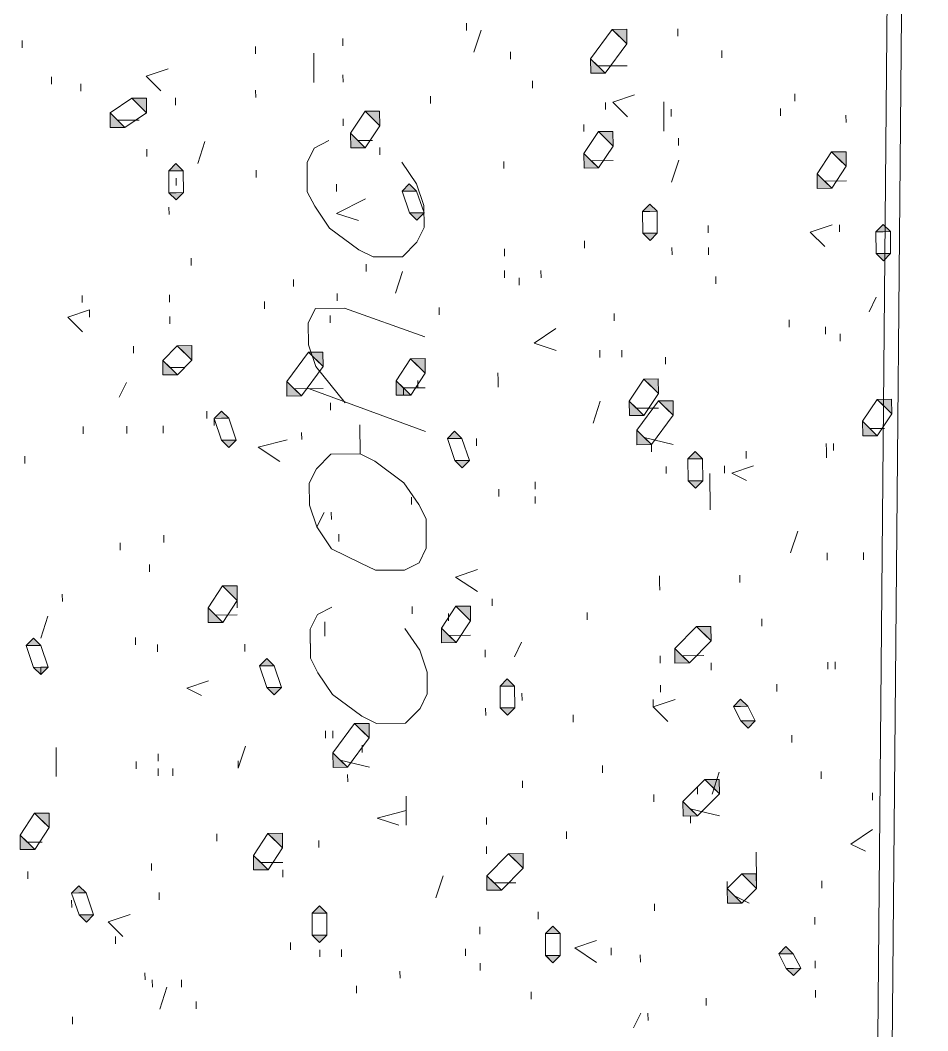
# Model space of a CAD drawing. Header units: inches. Extents: x -5728 to 15181, y 9834 to 15140.
# Drawn here: x 6671.8 to 6771.5, y 14439.6 to 14550.5 of the extents above; entities that cross this region are included whole.
import ezdxf

# ---------------------------------------------------------------- set-up
doc = ezdxf.new("R2010")
doc.units = ezdxf.units.IN
doc.header["$MEASUREMENT"] = 0
doc.linetypes.add('IMPORT-DASHEDX2 _4_', pattern=[0.1125, 0.075, -0.0375])
for name, color, linetype, lineweight in [('PDF_Geometry', 1, 'Continuous', 9), ('PDF_Solid Fills', 1, 'Continuous', 9), ('site plan converted for PDF_dwg', 1, 'Continuous', 9)]:
    doc.layers.add(name, color=color, linetype=linetype, lineweight=lineweight)

# ---------------------------------------------------------------- blocks, each defined once
blk = doc.blocks.new('site plan converted for PDF_dwg-1480341-SITE PLAN')
at = {"layer": 'PDF_Solid Fills'}
for points in [[(4625.72, 4667.4), (4624.12, 4669), (4625.72, 4669)], [(4621.72, 4664.2), (4621.72, 4665.8), (4623.32, 4664.2)], [(4572.92, 4660.2), (4571.32, 4661.8), (4572.92, 4661.8)], [(4568.92, 4658.6), (4568.92, 4660.2), (4570.52, 4658.6)], [(4598.52, 4658.6), (4596.92, 4660.2), (4598.52, 4660.2)], [(4595.32, 4656.2), (4595.32, 4657.8), (4596.92, 4656.2)], [(4624.12, 4656.2), (4622.52, 4657.8), (4624.12, 4657.8)], [(4620.92, 4653.8), (4620.92, 4655.4), (4622.52, 4653.8)], [(4649.72, 4653.8), (4648.12, 4655.4), (4649.72, 4655.4)], [(4575.32, 4653.8), (4576.12, 4654.6), (4576.92, 4653.8), (4576.12, 4653.8)], [(4646.52, 4651.4), (4646.52, 4653), (4648.12, 4651.4)], [(4600.92, 4651.4), (4601.72, 4652.2), (4602.52, 4651.4), (4601.72, 4651.4)], [(4576.12, 4650.6), (4575.32, 4651.4), (4576.92, 4651.4)], [(4627.32, 4649), (4628.12, 4649.8), (4628.92, 4649), (4628.12, 4649)], [(4602.52, 4648.2), (4601.72, 4649), (4603.32, 4649)], [(4652.92, 4646.6), (4653.72, 4647.4), (4654.52, 4646.6), (4653.72, 4646.6)], [(4628.12, 4645.8), (4627.32, 4646.6), (4628.92, 4646.6)], [(4653.72, 4643.4), (4652.92, 4644.2), (4654.52, 4644.2)], [(4577.72, 4633), (4576.12, 4634.6), (4577.72, 4634.6)], [(4592.12, 4632.2), (4590.52, 4633.8), (4592.12, 4633.8)], [(4574.52, 4631.4), (4574.52, 4633), (4576.12, 4631.4)], [(4603.32, 4631.4), (4601.72, 4633), (4603.32, 4633)], [(4588.12, 4629), (4588.12, 4630.6), (4589.72, 4629)], [(4600.12, 4629), (4600.12, 4630.6), (4601.72, 4629)], [(4628.92, 4629), (4627.32, 4630.6), (4628.92, 4630.6)], [(4625.72, 4626.6), (4625.72, 4628.2), (4627.32, 4626.6)], [(4630.52, 4626.6), (4628.92, 4628.2), (4630.52, 4628.2)], [(4654.52, 4626.6), (4652.92, 4628.2), (4654.52, 4628.2)], [(4580.12, 4626.6), (4580.92, 4627.4), (4581.72, 4626.6), (4580.92, 4626.6)], [(4605.72, 4624.2), (4606.52, 4625), (4607.32, 4624.2), (4606.52, 4624.2)], [(4626.52, 4623.4), (4626.52, 4625), (4628.12, 4623.4)], [(4651.32, 4624.2), (4651.32, 4625.8), (4652.92, 4624.2)], [(4581.72, 4623.4), (4580.92, 4624.2), (4582.52, 4624.2)], [(4632.12, 4621.8), (4632.92, 4622.6), (4633.72, 4621.8), (4632.92, 4621.8)], [(4607.32, 4621), (4606.52, 4621.8), (4608.12, 4621.8)], [(4632.92, 4618.6), (4632.12, 4619.4), (4633.72, 4619.4)], [(4582.52, 4606.6), (4580.92, 4608.2), (4582.52, 4608.2)], [(4579.32, 4604.2), (4579.32, 4605.8), (4580.92, 4604.2)], [(4608.12, 4604.2), (4606.52, 4605.8), (4608.12, 4605.8)], [(4559.32, 4601.8), (4560.12, 4602.6), (4560.92, 4601.8), (4560.12, 4601.8)], [(4604.92, 4601.8), (4604.92, 4603.4), (4606.52, 4601.8)], [(4634.52, 4601.8), (4632.92, 4603.4), (4634.52, 4603.4)], [(4630.52, 4599.4), (4630.52, 4601), (4632.12, 4599.4)], [(4560.92, 4598.6), (4560.12, 4599.4), (4561.72, 4599.4)], [(4584.92, 4599.4), (4585.72, 4600.2), (4586.52, 4599.4), (4585.72, 4599.4)], [(4611.32, 4597), (4612.12, 4597.8), (4612.92, 4597), (4612.12, 4597)], [(4586.52, 4596.2), (4585.72, 4597), (4587.32, 4597)], [(4636.92, 4594.6), (4637.72, 4595.4), (4638.52, 4594.6), (4637.72, 4594.6)], [(4612.12, 4593.8), (4611.32, 4594.6), (4612.92, 4594.6)], [(4596.92, 4591.4), (4595.32, 4593), (4596.92, 4593)], [(4638.52, 4592.2), (4637.72, 4593), (4639.32, 4593)], [(4592.92, 4588.2), (4592.92, 4589.8), (4594.52, 4588.2)], [(4635.32, 4585), (4633.72, 4586.6), (4635.32, 4586.6)], [(4631.32, 4582.6), (4631.32, 4584.2), (4632.92, 4582.6)], [(4561.72, 4581.8), (4560.12, 4583.4), (4561.72, 4583.4)], [(4558.52, 4579.4), (4558.52, 4581), (4560.12, 4579.4)], [(4587.32, 4579.4), (4585.72, 4581), (4587.32, 4581), (4587.32, 4580.08)], [(4584.12, 4577), (4584.12, 4578.6), (4585.72, 4577)], [(4613.72, 4577), (4612.12, 4578.6), (4613.72, 4578.6)], [(4609.72, 4574.6), (4609.72, 4576.2), (4611.32, 4574.6)], [(4639.32, 4574.6), (4637.72, 4576.2), (4639.32, 4576.2)], [(4564.12, 4574.6), (4564.92, 4575.4), (4565.72, 4574.6), (4564.92, 4574.6)], [(4636.12, 4573), (4636.12, 4574.6), (4637.72, 4573)], [(4590.52, 4572.2), (4591.32, 4573), (4592.12, 4572.2), (4591.32, 4572.2)], [(4616.12, 4569.8), (4616.92, 4570.6), (4617.72, 4569.8), (4616.14, 4569.8)], [(4591.32, 4569), (4590.52, 4569.8), (4592.12, 4569.8)], [(4616.92, 4566.6), (4616.13, 4567.4), (4617.72, 4567.4)], [(4641.72, 4567.4), (4642.52, 4568.2), (4643.32, 4567.4), (4642.52, 4567.4)], [(4643.32, 4565), (4642.52, 4565.8), (4644.12, 4565.8)]]:
    blk.add_hatch(color=147, dxfattribs=at).paths.add_polyline_path(points, flags=0)
at = {"layer": 'PDF_Solid Fills', "lineweight": 15}
blk.add_hatch(color=155, dxfattribs=at).paths.add_polyline_path([(4565.72, 4571.4), (4564.92, 4572.2), (4566.52, 4572.2)], flags=0)
at = {"layer": 'PDF_Geometry', "color": 155, "lineweight": 15}
for p, q in [((4608.12, 4669.8), (4608.12, 4669)), ((4559.32, 4668.2), (4559.32, 4667.4)), ((4594.52, 4668.2), (4594.52, 4667.4)), ((4608.92, 4666.6), (4609.72, 4669)), ((4631.32, 4669), (4631.32, 4668.2)), ((4584.92, 4667.4), (4584.92, 4666.6)), ((4591.32, 4663.4), (4591.32, 4666.6)), ((4612.92, 4666.6), (4612.92, 4665.8)), ((4636.12, 4666.6), (4636.12, 4665.8)), ((4622.52, 4665), (4625.72, 4665)), ((4562.52, 4664.2), (4562.52, 4663.4)), ((4594.52, 4664.2), (4594.52, 4663.4)), ((4565.72, 4663.4), (4565.72, 4662.6)), ((4584.92, 4662.6), (4584.92, 4661.8)), ((4615.32, 4663.4), (4615.32, 4662.6)), ((4576.12, 4661.8), (4576.12, 4661)), ((4604.12, 4661.8), (4604.12, 4661)), ((4644.12, 4661.8), (4644.12, 4661)), ((4623.32, 4661), (4623.32, 4660.2)), ((4629.72, 4657.8), (4629.72, 4661)), ((4569.72, 4659.4), (4572.12, 4659.4)), ((4594.52, 4659.4), (4594.52, 4658.6)), ((4630.52, 4660.2), (4630.52, 4659.4)), ((4642.52, 4660.2), (4642.52, 4659.4)), ((4649.72, 4659.4), (4649.72, 4658.6)), ((4620.92, 4658.6), (4620.92, 4657.8)), ((4578.52, 4654.6), (4579.32, 4657)), ((4596.12, 4657), (4597.72, 4657)), ((4631.32, 4657), (4631.32, 4656.2)), ((4572.92, 4656.2), (4572.92, 4655.4)), ((4598.52, 4656.2), (4598.52, 4655.4)), ((4584.92, 4653.8), (4584.92, 4653)), ((4612.12, 4654.6), (4612.12, 4653.8)), ((4621.72, 4654.6), (4624.12, 4654.6)), ((4630.52, 4652.2), (4631.32, 4654.6)), ((4576.12, 4653), (4576.12, 4652.2)), ((4593.72, 4652.2), (4593.72, 4651.4)), ((4647.32, 4652.2), (4649.72, 4652.2)), ((4575.32, 4649.8), (4575.32, 4649)), ((4634.52, 4647.4), (4634.52, 4646.6)), ((4648.92, 4647.4), (4648.92, 4646.6)), ((4612.12, 4645), (4612.12, 4644.2)), ((4620.92, 4645.8), (4620.92, 4645)), ((4630.52, 4645), (4630.52, 4644.2)), ((4634.52, 4645), (4634.52, 4644.2)), ((4577.72, 4644.2), (4577.72, 4643.4)), ((4596.92, 4643.4), (4596.92, 4642.6)), ((4600.12, 4640.2), (4600.92, 4642.6)), ((4612.12, 4642.6), (4612.12, 4641.8)), ((4616.12, 4642.6), (4616.12, 4641.8)), ((4588.92, 4641.8), (4588.92, 4641)), ((4613.72, 4641.8), (4613.72, 4641)), ((4635.32, 4641.8), (4635.32, 4641)), ((4565.72, 4640.2), (4565.72, 4639.4)), ((4575.32, 4640.2), (4575.32, 4639.4)), ((4585.72, 4639.4), (4585.72, 4638.6)), ((4593.72, 4640.2), (4593.72, 4639.4)), ((4652.12, 4637.8), (4652.92, 4639.4)), ((4604.92, 4638.6), (4604.92, 4637.8)), ((4575.32, 4637.8), (4575.32, 4637)), ((4592.92, 4637.8), (4592.92, 4637)), ((4624.12, 4637.8), (4624.12, 4637)), ((4647.32, 4636.2), (4647.32, 4635.4)), ((4648.92, 4635.4), (4648.92, 4634.6)), ((4571.32, 4634.6), (4571.32, 4633.8)), ((4622.52, 4633.8), (4622.52, 4633)), ((4624.92, 4633.8), (4624.92, 4633)), ((4629.72, 4633), (4629.72, 4632.2)), ((4575.32, 4632.2), (4576.92, 4632.2)), ((4569.72, 4629), (4570.52, 4630.6)), ((4602.52, 4630.6), (4602.52, 4629.8)), ((4588.92, 4629.8), (4592.12, 4629.8)), ((4603.32, 4625), (4590.52, 4629.8)), ((4592.92, 4628.2), (4592.92, 4627.4)), ((4621.72, 4625.8), (4622.52, 4628.2)), ((4579.32, 4627.4), (4579.32, 4626.6)), ((4626.52, 4627.4), (4628.92, 4627.4)), ((4580.12, 4626.6), (4580.12, 4625.8)), ((4565.72, 4625.8), (4565.72, 4625)), ((4570.52, 4625.8), (4570.52, 4625)), ((4574.52, 4625.8), (4574.52, 4625)), ((4589.72, 4625), (4589.72, 4624.2)), ((4596.12, 4622.6), (4596.12, 4625.8)), ((4652.12, 4625), (4653.72, 4625)), ((4608.92, 4624.2), (4608.92, 4623.4)), ((4627.32, 4624.2), (4630.52, 4623.4)), ((4559.32, 4622.6), (4559.32, 4621.8)), ((4628.12, 4623.4), (4628.12, 4622.6)), ((4638.52, 4622.6), (4638.52, 4621.8)), ((4648.12, 4623.4), (4648.12, 4622.6)), ((4629.72, 4621), (4629.72, 4620.2)), ((4636.12, 4621), (4636.12, 4620.2)), ((4615.32, 4619.4), (4615.32, 4618.6)), ((4634.52, 4616.2), (4634.52, 4620.2)), ((4611.32, 4618.6), (4611.32, 4617.8)), ((4601.72, 4617.8), (4601.72, 4617)), ((4615.32, 4617.8), (4615.32, 4617)), ((4591.32, 4614.6), (4592.12, 4616.2)), ((4574.52, 4613.8), (4574.52, 4613)), ((4593.72, 4613.8), (4593.72, 4613)), ((4643.32, 4611.4), (4644.12, 4613.8)), ((4569.72, 4613), (4569.72, 4612.2)), ((4572.92, 4610.6), (4572.92, 4609.8)), ((4647.32, 4611.4), (4647.32, 4610.6)), ((4651.32, 4611.4), (4651.32, 4610.6)), ((4637.72, 4609), (4637.72, 4608.2)), ((4563.32, 4607.4), (4563.32, 4606.6)), ((4582.52, 4606.6), (4582.52, 4605.8)), ((4610.52, 4606.6), (4610.52, 4605.8)), ((4560.92, 4602.6), (4561.72, 4605)), ((4580.12, 4605), (4582.52, 4605)), ((4601.72, 4605.8), (4601.72, 4605)), ((4605.72, 4605), (4605.72, 4604.2)), ((4620.92, 4605), (4620.92, 4604.2)), ((4640.12, 4604.2), (4640.12, 4603.4)), ((4571.32, 4602.6), (4571.32, 4601.8)), ((4605.72, 4602.6), (4608.12, 4602.6)), ((4573.72, 4601.8), (4573.72, 4601)), ((4583.32, 4601.8), (4583.32, 4601)), ((4590.52, 4601.8), (4590.52, 4601)), ((4612.92, 4600.2), (4613.72, 4601.8)), ((4609.72, 4601), (4609.72, 4600.2)), ((4560.92, 4599.4), (4560.92, 4598.6)), ((4628.92, 4600.2), (4628.92, 4599.4)), ((4631.32, 4600.2), (4633.72, 4600.2)), ((4634.52, 4599.4), (4634.52, 4598.6)), ((4647.32, 4599.4), (4647.32, 4598.6)), ((4648.12, 4599.4), (4648.12, 4598.6)), ((4613.72, 4596.2), (4613.72, 4595.4)), ((4628.92, 4597), (4628.92, 4596.2)), ((4641.72, 4597), (4641.72, 4596.2)), ((4628.12, 4595.4), (4628.12, 4594.6)), ((4609.72, 4594.6), (4609.72, 4593.8)), ((4619.32, 4593.8), (4619.32, 4593)), ((4592.12, 4592.2), (4592.12, 4591.4)), ((4592.92, 4592.2), (4592.92, 4591.4)), ((4562.52, 4587.4), (4562.52, 4590.6)), ((4596.12, 4590.6), (4596.12, 4589.8)), ((4643.32, 4591.4), (4643.32, 4590.6)), ((4573.72, 4589.8), (4573.72, 4589)), ((4571.32, 4589), (4571.32, 4588.2)), ((4573.72, 4588.2), (4573.72, 4587.4)), ((4575.32, 4588.2), (4575.32, 4587.4)), ((4593.72, 4589), (4596.92, 4588.2)), ((4622.52, 4588.2), (4622.52, 4587.4)), ((4594.52, 4587.4), (4594.52, 4586.6)), ((4634.52, 4585), (4635.32, 4587.4)), ((4646.52, 4587.4), (4646.52, 4586.6)), ((4613.72, 4586.6), (4613.72, 4585.8)), ((4600.92, 4581.8), (4600.92, 4585)), ((4628.12, 4585), (4628.12, 4584.2)), ((4632.92, 4585.8), (4632.92, 4585)), ((4652.12, 4585), (4652.12, 4584.2)), ((4632.12, 4583.4), (4635.32, 4582.6)), ((4609.72, 4582.6), (4609.72, 4581.8)), ((4632.12, 4582.6), (4632.12, 4581.8)), ((4580.12, 4581), (4580.12, 4580.2)), ((4618.52, 4581), (4618.52, 4580.2)), ((4559.32, 4580.2), (4560.92, 4580.2)), ((4591.32, 4580.2), (4591.32, 4579.4)), ((4609.72, 4579.4), (4609.72, 4578.6)), ((4639.32, 4575.4), (4639.32, 4578.6)), ((4572.92, 4577.8), (4572.92, 4577)), ((4584.92, 4577.8), (4587.32, 4577.8)), ((4559.32, 4577), (4559.32, 4576.2)), ((4587.32, 4577), (4587.32, 4576.2)), ((4604.12, 4573.8), (4604.92, 4576.2)), ((4610.52, 4575.4), (4612.92, 4575.4)), ((4636.12, 4575.4), (4636.12, 4574.6)), ((4646.52, 4575.4), (4646.52, 4574.6)), ((4564.12, 4573.8), (4564.12, 4573)), ((4573.72, 4574.6), (4573.72, 4573.8)), ((4636.92, 4573.8), (4638.52, 4573)), ((4628.12, 4573), (4628.12, 4572.2)), ((4615.32, 4572.2), (4615.32, 4571.4)), ((4608.92, 4570.6), (4608.92, 4569.8)), ((4645.72, 4571.4), (4645.72, 4570.6)), ((4568.92, 4569.8), (4568.92, 4569)), ((4588.12, 4569), (4588.12, 4568.2)), ((4591.32, 4568.2), (4591.32, 4567.4)), ((4593.72, 4568.2), (4593.72, 4567.4)), ((4607.32, 4568.2), (4607.32, 4567.4)), ((4623.32, 4568.2), (4623.32, 4567.4)), ((4626.52, 4567.4), (4626.52, 4566.6)), ((4608.92, 4566.6), (4608.92, 4565.8)), ((4645.72, 4566.6), (4645.72, 4565.8)), ((4572.12, 4565.8), (4572.12, 4565)), ((4572.92, 4565), (4572.92, 4564.2)), ((4576.12, 4565), (4576.12, 4564.2)), ((4600.12, 4565.8), (4600.12, 4565)), ((4573.72, 4561.8), (4574.52, 4564.2)), ((4595.32, 4564.2), (4595.32, 4563.4)), ((4614.52, 4563.4), (4614.52, 4562.6)), ((4645.72, 4563.4), (4645.72, 4562.6)), ((4577.72, 4562.6), (4577.72, 4561.8)), ((4633.72, 4562.6), (4633.72, 4561.8)), ((4564.12, 4561), (4564.12, 4560.2)), ((4625.72, 4559.4), (4626.52, 4561)), ((4627.32, 4561), (4627.32, 4560.2))]:
    blk.add_line(p, q, dxfattribs=at)
at = {"layer": 'PDF_Geometry', "color": 147, "flags": 128}
blk.add_lwpolyline([(4650.52, 4378.6), (4651.32, 4378.6), (4660.92, 4990.6), (4659.32, 4990.6), (4649.72, 4378.6)], close=True, dxfattribs=at)
for points in [[(4623.32, 4664.2), (4625.72, 4667.4), (4624.92, 4668.2), (4624.12, 4669), (4621.72, 4665.8), (4622.52, 4665), (4623.32, 4664.2), (4621.72, 4664.2), (4621.72, 4665.8)], [(4624.12, 4669), (4625.72, 4669), (4625.72, 4667.4)], [(4570.52, 4658.6), (4572.92, 4660.2), (4572.12, 4661), (4571.32, 4661.8), (4568.92, 4660.2), (4569.72, 4659.4), (4570.52, 4658.6), (4568.92, 4658.6), (4568.92, 4660.2)], [(4571.32, 4661.8), (4572.92, 4661.8), (4572.92, 4660.2)], [(4596.92, 4656.2), (4598.52, 4658.6), (4597.72, 4659.4), (4596.92, 4660.2), (4595.32, 4657.8), (4596.12, 4657), (4596.92, 4656.2), (4595.32, 4656.2), (4595.32, 4657.8)], [(4596.92, 4660.2), (4598.52, 4660.2), (4598.52, 4658.6)], [(4622.52, 4653.8), (4624.12, 4656.2), (4623.32, 4657), (4622.52, 4657.8), (4620.92, 4655.4), (4621.72, 4654.6), (4622.52, 4653.8), (4620.92, 4653.8), (4620.92, 4655.4)], [(4622.52, 4657.8), (4624.12, 4657.8), (4624.12, 4656.2)], [(4648.12, 4651.4), (4649.72, 4653.8), (4648.92, 4654.6), (4648.12, 4655.4), (4646.52, 4653), (4647.32, 4652.2), (4648.12, 4651.4), (4646.52, 4651.4), (4646.52, 4653)], [(4648.12, 4655.4), (4649.72, 4655.4), (4649.72, 4653.8)], [(4575.32, 4653.8), (4576.12, 4654.6), (4576.92, 4653.8)], [(4576.92, 4651.4), (4576.92, 4653.8), (4575.32, 4653.8), (4575.32, 4651.4), (4576.12, 4651.4), (4576.92, 4651.4), (4576.12, 4650.6), (4575.32, 4651.4)], [(4600.92, 4651.4), (4601.72, 4652.2), (4602.52, 4651.4)], [(4603.32, 4649), (4602.52, 4651.4), (4600.92, 4651.4), (4601.72, 4649), (4602.52, 4649), (4603.32, 4649), (4602.52, 4648.2), (4601.72, 4649)], [(4627.32, 4649), (4628.12, 4649.8), (4628.92, 4649)], [(4628.92, 4646.6), (4628.92, 4649), (4627.32, 4649), (4627.32, 4646.6), (4628.12, 4646.6), (4628.92, 4646.6), (4628.12, 4645.8), (4627.32, 4646.6)], [(4652.92, 4646.6), (4653.72, 4647.4), (4654.52, 4646.6)], [(4654.52, 4644.2), (4654.52, 4646.6), (4652.92, 4646.6), (4652.92, 4644.2), (4653.72, 4644.2), (4654.52, 4644.2), (4653.72, 4643.4), (4652.92, 4644.2)], [(4576.12, 4631.4), (4577.72, 4633), (4576.92, 4633.8), (4576.12, 4634.6), (4574.52, 4633), (4575.32, 4632.2), (4576.12, 4631.4), (4574.52, 4631.4), (4574.52, 4633)], [(4576.12, 4634.6), (4577.72, 4634.6), (4577.72, 4633)], [(4589.72, 4629), (4592.12, 4632.2), (4591.32, 4633), (4590.52, 4633.8), (4588.12, 4630.6), (4588.92, 4629.8), (4589.72, 4629), (4588.12, 4629), (4588.12, 4630.6)], [(4590.52, 4633.8), (4592.12, 4633.8), (4592.12, 4632.2)], [(4601.72, 4629), (4603.32, 4631.4), (4602.52, 4632.2), (4601.72, 4633), (4600.12, 4630.6), (4600.92, 4629.8), (4601.72, 4629), (4600.12, 4629), (4600.12, 4630.6)], [(4601.72, 4633), (4603.32, 4633), (4603.32, 4631.4)], [(4627.32, 4626.6), (4628.92, 4629), (4628.12, 4629.8), (4627.32, 4630.6), (4625.72, 4628.2), (4626.52, 4627.4), (4627.32, 4626.6), (4625.72, 4626.6), (4625.72, 4628.2)], [(4627.32, 4630.6), (4628.92, 4630.6), (4628.92, 4629)], [(4628.12, 4623.4), (4630.52, 4626.6), (4629.72, 4627.4), (4628.92, 4628.2), (4626.52, 4625), (4627.32, 4624.2), (4628.12, 4623.4), (4626.52, 4623.4), (4626.52, 4625)], [(4628.92, 4628.2), (4630.52, 4628.2), (4630.52, 4626.6)], [(4652.92, 4624.2), (4654.52, 4626.6), (4653.72, 4627.4), (4652.92, 4628.2), (4651.32, 4625.8), (4652.12, 4625), (4652.92, 4624.2), (4651.32, 4624.2), (4651.32, 4625.8)], [(4652.92, 4628.2), (4654.52, 4628.2), (4654.52, 4626.6)], [(4580.12, 4626.6), (4580.92, 4627.4), (4581.72, 4626.6)], [(4582.52, 4624.2), (4581.72, 4626.6), (4580.12, 4626.6), (4580.92, 4624.2), (4581.72, 4624.2), (4582.52, 4624.2), (4581.72, 4623.4), (4580.92, 4624.2)], [(4605.72, 4624.2), (4606.52, 4625), (4607.32, 4624.2)], [(4608.12, 4621.8), (4607.32, 4624.2), (4605.72, 4624.2), (4606.52, 4621.8), (4607.32, 4621.8), (4608.12, 4621.8), (4607.32, 4621), (4606.52, 4621.8)], [(4632.12, 4621.8), (4632.92, 4622.6), (4633.72, 4621.8)], [(4633.72, 4619.4), (4633.72, 4621.8), (4632.12, 4621.8), (4632.12, 4619.4), (4632.92, 4619.4), (4633.72, 4619.4), (4632.92, 4618.6), (4632.12, 4619.4)], [(4580.92, 4604.2), (4582.52, 4606.6), (4581.72, 4607.4), (4580.92, 4608.2), (4579.32, 4605.8), (4580.12, 4605), (4580.92, 4604.2), (4579.32, 4604.2), (4579.32, 4605.8)], [(4580.92, 4608.2), (4582.52, 4608.2), (4582.52, 4606.6)], [(4606.52, 4601.8), (4608.12, 4604.2), (4607.32, 4605), (4606.52, 4605.8), (4604.92, 4603.4), (4605.72, 4602.6), (4606.52, 4601.8), (4604.92, 4601.8), (4604.92, 4603.4)], [(4606.52, 4605.8), (4608.12, 4605.8), (4608.12, 4604.2)], [(4559.32, 4601.8), (4560.12, 4602.6), (4560.92, 4601.8)], [(4632.12, 4599.4), (4634.52, 4601.8), (4633.72, 4602.6), (4632.92, 4603.4), (4630.52, 4601), (4631.32, 4600.2), (4632.12, 4599.4), (4630.52, 4599.4), (4630.52, 4601)], [(4632.92, 4603.4), (4634.52, 4603.4), (4634.52, 4601.8)], [(4561.72, 4599.4), (4560.92, 4601.8), (4559.32, 4601.8), (4560.12, 4599.4), (4560.92, 4599.4), (4561.72, 4599.4), (4560.92, 4598.6), (4560.12, 4599.4)], [(4584.92, 4599.4), (4585.72, 4600.2), (4586.52, 4599.4)], [(4587.32, 4597), (4586.52, 4599.4), (4584.92, 4599.4), (4585.72, 4597), (4586.52, 4597), (4587.32, 4597), (4586.52, 4596.2), (4585.72, 4597)], [(4611.32, 4597), (4612.12, 4597.8), (4612.92, 4597)], [(4612.92, 4594.6), (4612.92, 4597), (4611.32, 4597), (4611.32, 4594.6), (4612.12, 4594.6), (4612.92, 4594.6), (4612.12, 4593.8), (4611.32, 4594.6)], [(4636.92, 4594.6), (4637.72, 4595.4), (4638.52, 4594.6)], [(4639.32, 4593), (4638.52, 4594.6), (4636.92, 4594.6), (4637.72, 4593), (4638.52, 4593), (4639.32, 4593), (4638.52, 4592.2), (4637.72, 4593)], [(4594.52, 4588.2), (4596.92, 4591.4), (4596.12, 4592.2), (4595.32, 4593), (4592.92, 4589.8), (4593.72, 4589), (4594.52, 4588.2), (4592.92, 4588.2), (4592.92, 4589.8)], [(4595.32, 4593), (4596.92, 4593), (4596.92, 4591.4)], [(4632.92, 4582.6), (4635.32, 4585), (4634.52, 4585.8), (4633.72, 4586.6), (4631.32, 4584.2), (4632.12, 4583.4), (4632.92, 4582.6), (4631.32, 4582.6), (4631.32, 4584.2)], [(4633.72, 4586.6), (4635.32, 4586.6), (4635.32, 4585)], [(4560.12, 4579.4), (4561.72, 4581.8), (4560.92, 4582.6), (4560.12, 4583.4), (4558.52, 4581), (4559.32, 4580.2), (4560.12, 4579.4), (4558.52, 4579.4), (4558.52, 4581)], [(4560.12, 4583.4), (4561.72, 4583.4), (4561.72, 4581.8)], [(4585.72, 4577), (4587.32, 4579.4), (4586.52, 4580.2), (4585.72, 4581), (4584.12, 4578.6), (4584.92, 4577.8), (4585.72, 4577), (4584.12, 4577), (4584.12, 4578.6)], [(4585.72, 4581), (4587.32, 4581), (4587.32, 4579.4)], [(4611.32, 4574.6), (4613.72, 4577), (4612.92, 4577.8), (4612.12, 4578.6), (4609.72, 4576.2), (4610.52, 4575.4), (4611.32, 4574.6), (4609.72, 4574.6), (4609.72, 4576.2)], [(4612.12, 4578.6), (4613.72, 4578.6), (4613.72, 4577)], [(4637.72, 4573), (4639.32, 4574.6), (4638.52, 4575.4), (4637.72, 4576.2), (4636.12, 4574.6), (4636.92, 4573.8), (4637.72, 4573), (4636.12, 4573), (4636.12, 4574.6)], [(4637.72, 4576.2), (4639.32, 4576.2), (4639.32, 4574.6)], [(4564.12, 4574.6), (4564.92, 4575.4), (4565.72, 4574.6)], [(4566.52, 4572.2), (4565.72, 4574.6), (4564.12, 4574.6), (4564.92, 4572.2), (4565.72, 4572.2), (4566.52, 4572.2), (4565.72, 4571.4), (4564.92, 4572.2)], [(4590.52, 4572.2), (4591.32, 4573), (4592.12, 4572.2)], [(4592.12, 4569.8), (4592.12, 4572.2), (4590.52, 4572.2), (4590.52, 4569.8), (4591.32, 4569.8), (4592.12, 4569.8), (4591.32, 4569), (4590.52, 4569.8)], [(4616.12, 4569.8), (4616.92, 4570.6), (4617.72, 4569.8)], [(4617.72, 4567.4), (4617.72, 4569.8), (4616.12, 4569.8), (4616.12, 4567.4), (4616.92, 4567.4), (4617.72, 4567.4), (4616.92, 4566.6), (4616.12, 4567.4)], [(4641.72, 4567.4), (4642.52, 4568.2), (4643.32, 4567.4)], [(4644.12, 4565.8), (4643.32, 4567.4), (4641.72, 4567.4), (4642.52, 4565.8), (4643.32, 4565.8), (4644.12, 4565.8), (4643.32, 4565), (4642.52, 4565.8)]]:
    blk.add_lwpolyline(points, dxfattribs=at)
at = {"layer": 'PDF_Geometry', "color": 155, "lineweight": 15, "flags": 128}
for points in [[(4574.52, 4662.6), (4572.92, 4664.2), (4575.32, 4665)], [(4625.72, 4659.4), (4624.12, 4661), (4626.52, 4661.8)], [(4592.92, 4657), (4591.32, 4656.2), (4590.52, 4654.6), (4590.52, 4651.4), (4591.32, 4649.8), (4592.92, 4647.4), (4596.12, 4645), (4597.72, 4644.2), (4600.92, 4644.2), (4602.52, 4645.8), (4603.32, 4647.4), (4603.32, 4649.8), (4602.52, 4652.2), (4600.92, 4654.6)], [(4596.12, 4648.2), (4593.72, 4649), (4596.92, 4650.6)], [(4647.32, 4645), (4645.72, 4646.6), (4648.12, 4647.4)], [(4565.72, 4636.2), (4564.12, 4637.8), (4566.52, 4638.6), (4566.52, 4637.8)], [(4594.52, 4628.2), (4591.32, 4632.2), (4590.52, 4634.6), (4590.52, 4637), (4591.32, 4638.6), (4594.52, 4638.6), (4603.32, 4635.4)], [(4617.72, 4633.8), (4615.32, 4634.6), (4617.72, 4636.2)], [(4611.32, 4631.4), (4611.32, 4630.6), (4611.32, 4629.8)], [(4600.92, 4629), (4600.92, 4629.8), (4603.32, 4629.8)], [(4587.32, 4621.8), (4584.92, 4623.4), (4588.12, 4624.2)], [(4647.32, 4623.4), (4647.32, 4622.6), (4647.32, 4621.8)], [(4638.52, 4619.4), (4636.92, 4620.2), (4639.32, 4621)], [(4608.92, 4607.4), (4606.52, 4609), (4608.92, 4609.8)], [(4628.92, 4609), (4628.92, 4608.2), (4628.92, 4607.4)], [(4592.92, 4605.8), (4591.32, 4605), (4590.52, 4603.4), (4590.52, 4600.2), (4591.32, 4598.6), (4592.92, 4596.2), (4596.12, 4593.8), (4597.72, 4593), (4600.92, 4593), (4602.52, 4594.6), (4603.32, 4596.2), (4603.32, 4598.6), (4602.52, 4601), (4600.92, 4603.4)], [(4592.12, 4604.2), (4592.12, 4603.4), (4592.12, 4602.6)], [(4578.52, 4596.2), (4576.92, 4597), (4579.32, 4597.8)], [(4629.72, 4593), (4628.12, 4594.6), (4630.52, 4595.4)], [(4582.52, 4589), (4582.52, 4588.2), (4583.32, 4590.6)], [(4600.12, 4581.8), (4597.72, 4582.6), (4600.92, 4583.4), (4600.92, 4584.2)], [(4651.32, 4578.6), (4649.72, 4579.4), (4652.12, 4581)], [(4569.72, 4569.8), (4568.12, 4571.4), (4570.52, 4572.2)], [(4621.72, 4566.6), (4619.32, 4568.2), (4621.72, 4569)]]:
    blk.add_lwpolyline(points, dxfattribs=at)
for points in [[(4643.32, 4636.2), (4643.32, 4637)], [(4590.52, 4617), (4591.32, 4614.6), (4592.92, 4612.2), (4596.12, 4610.6), (4597.72, 4609.8), (4600.92, 4609.8), (4602.52, 4610.6), (4603.32, 4612.2), (4603.32, 4615.4), (4602.52, 4617), (4600.92, 4619.4), (4597.72, 4621.8), (4596.12, 4622.6), (4592.92, 4622.6), (4591.32, 4621), (4590.52, 4619.4)], [(4592.92, 4615.4), (4592.92, 4616.2)]]:
    blk.add_lwpolyline(points, close=True, dxfattribs=at)
at = {"layer": 'PDF_Solid Fills', "color": 147}
for p, q in [((4625.72, 4667.4), (4624.12, 4669)), ((4624.12, 4669), (4625.72, 4669)), ((4625.72, 4669), (4625.72, 4667.4)), ((4621.72, 4664.2), (4621.72, 4665.8)), ((4621.72, 4665.8), (4623.32, 4664.2)), ((4623.32, 4664.2), (4621.72, 4664.2)), ((4572.92, 4660.2), (4571.32, 4661.8)), ((4571.32, 4661.8), (4572.92, 4661.8)), ((4572.92, 4661.8), (4572.92, 4660.2)), ((4568.92, 4658.6), (4568.92, 4660.2)), ((4568.92, 4660.2), (4570.52, 4658.6)), ((4598.52, 4658.6), (4596.92, 4660.2)), ((4596.92, 4660.2), (4598.52, 4660.2)), ((4598.52, 4660.2), (4598.52, 4658.6)), ((4570.52, 4658.6), (4568.92, 4658.6)), ((4595.32, 4656.2), (4595.32, 4657.8)), ((4595.32, 4657.8), (4596.92, 4656.2)), ((4624.12, 4656.2), (4622.52, 4657.8)), ((4622.52, 4657.8), (4624.12, 4657.8)), ((4624.12, 4657.8), (4624.12, 4656.2)), ((4596.92, 4656.2), (4595.32, 4656.2)), ((4620.92, 4653.8), (4620.92, 4655.4)), ((4620.92, 4655.4), (4622.52, 4653.8)), ((4649.72, 4653.8), (4648.12, 4655.4)), ((4648.12, 4655.4), (4649.72, 4655.4)), ((4649.72, 4655.4), (4649.72, 4653.8)), ((4575.32, 4653.8), (4576.12, 4654.6)), ((4576.12, 4653.8), (4575.32, 4653.8)), ((4576.12, 4654.6), (4576.92, 4653.8)), ((4576.92, 4653.8), (4576.12, 4653.8)), ((4622.52, 4653.8), (4620.92, 4653.8)), ((4646.52, 4651.4), (4646.52, 4653)), ((4646.52, 4653), (4648.12, 4651.4)), ((4600.92, 4651.4), (4601.72, 4652.2)), ((4601.72, 4652.2), (4602.52, 4651.4)), ((4576.12, 4650.6), (4575.32, 4651.4)), ((4575.32, 4651.4), (4576.92, 4651.4)), ((4576.92, 4651.4), (4576.12, 4650.6)), ((4601.72, 4651.4), (4600.92, 4651.4)), ((4602.52, 4651.4), (4601.72, 4651.4)), ((4648.12, 4651.4), (4646.52, 4651.4)), ((4627.32, 4649), (4628.12, 4649.8)), ((4628.12, 4649.8), (4628.92, 4649)), ((4602.52, 4648.2), (4601.72, 4649)), ((4601.72, 4649), (4603.32, 4649)), ((4603.32, 4649), (4602.52, 4648.2)), ((4628.12, 4649), (4627.32, 4649)), ((4628.92, 4649), (4628.12, 4649)), ((4652.92, 4646.6), (4653.72, 4647.4)), ((4653.72, 4647.4), (4654.52, 4646.6)), ((4628.12, 4645.8), (4627.32, 4646.6)), ((4627.32, 4646.6), (4628.92, 4646.6)), ((4628.92, 4646.6), (4628.12, 4645.8)), ((4653.72, 4646.6), (4652.92, 4646.6)), ((4654.52, 4646.6), (4653.72, 4646.6)), ((4653.72, 4643.4), (4652.92, 4644.2)), ((4652.92, 4644.2), (4654.52, 4644.2)), ((4654.52, 4644.2), (4653.72, 4643.4)), ((4577.72, 4633), (4576.12, 4634.6)), ((4576.12, 4634.6), (4577.72, 4634.6)), ((4577.72, 4634.6), (4577.72, 4633)), ((4592.12, 4632.2), (4590.52, 4633.8)), ((4590.52, 4633.8), (4592.12, 4633.8)), ((4592.12, 4633.8), (4592.12, 4632.2)), ((4574.52, 4631.4), (4574.52, 4633)), ((4574.52, 4633), (4576.12, 4631.4)), ((4603.32, 4631.4), (4601.72, 4633)), ((4601.72, 4633), (4603.32, 4633)), ((4603.32, 4633), (4603.32, 4631.4)), ((4576.12, 4631.4), (4574.52, 4631.4)), ((4588.12, 4629), (4588.12, 4630.6)), ((4588.12, 4630.6), (4589.72, 4629)), ((4600.12, 4629), (4600.12, 4630.6)), ((4600.12, 4630.6), (4601.72, 4629)), ((4628.92, 4629), (4627.32, 4630.6)), ((4627.32, 4630.6), (4628.92, 4630.6)), ((4628.92, 4630.6), (4628.92, 4629)), ((4589.72, 4629), (4588.12, 4629)), ((4601.72, 4629), (4600.12, 4629)), ((4625.72, 4626.6), (4625.72, 4628.2)), ((4625.72, 4628.2), (4627.32, 4626.6)), ((4630.52, 4626.6), (4628.92, 4628.2)), ((4628.92, 4628.2), (4630.52, 4628.2)), ((4630.52, 4628.2), (4630.52, 4626.6)), ((4654.52, 4626.6), (4652.92, 4628.2)), ((4652.92, 4628.2), (4654.52, 4628.2)), ((4654.52, 4628.2), (4654.52, 4626.6)), ((4580.12, 4626.6), (4580.92, 4627.4)), ((4580.92, 4627.4), (4581.72, 4626.6)), ((4580.92, 4626.6), (4580.12, 4626.6)), ((4581.72, 4626.6), (4580.92, 4626.6)), ((4627.32, 4626.6), (4625.72, 4626.6)), ((4605.72, 4624.2), (4606.52, 4625)), ((4606.52, 4625), (4607.32, 4624.2)), ((4626.52, 4623.4), (4626.52, 4625)), ((4626.52, 4625), (4628.12, 4623.4)), ((4651.32, 4624.2), (4651.32, 4625.8)), ((4651.32, 4625.8), (4652.92, 4624.2)), ((4581.72, 4623.4), (4580.92, 4624.2)), ((4580.92, 4624.2), (4582.52, 4624.2)), ((4582.52, 4624.2), (4581.72, 4623.4)), ((4606.52, 4624.2), (4605.72, 4624.2)), ((4607.32, 4624.2), (4606.52, 4624.2)), ((4652.92, 4624.2), (4651.32, 4624.2)), ((4628.12, 4623.4), (4626.52, 4623.4)), ((4632.12, 4621.8), (4632.92, 4622.6)), ((4632.92, 4622.6), (4633.72, 4621.8)), ((4607.32, 4621), (4606.52, 4621.8)), ((4606.52, 4621.8), (4608.12, 4621.8)), ((4608.12, 4621.8), (4607.32, 4621)), ((4632.92, 4621.8), (4632.12, 4621.8)), ((4633.72, 4621.8), (4632.92, 4621.8)), ((4632.92, 4618.6), (4632.12, 4619.4)), ((4632.12, 4619.4), (4633.72, 4619.4)), ((4633.72, 4619.4), (4632.92, 4618.6)), ((4582.52, 4606.6), (4580.92, 4608.2)), ((4580.92, 4608.2), (4582.52, 4608.2)), ((4582.52, 4608.2), (4582.52, 4606.6)), ((4579.32, 4604.2), (4579.32, 4605.8)), ((4579.32, 4605.8), (4580.92, 4604.2)), ((4608.12, 4604.2), (4606.52, 4605.8)), ((4606.52, 4605.8), (4608.12, 4605.8)), ((4608.12, 4605.8), (4608.12, 4604.2)), ((4580.92, 4604.2), (4579.32, 4604.2)), ((4559.32, 4601.8), (4560.12, 4602.6)), ((4560.12, 4602.6), (4560.92, 4601.8)), ((4604.92, 4601.8), (4604.92, 4603.4)), ((4604.92, 4603.4), (4606.52, 4601.8)), ((4634.52, 4601.8), (4632.92, 4603.4)), ((4632.92, 4603.4), (4634.52, 4603.4)), ((4634.52, 4603.4), (4634.52, 4601.8)), ((4560.12, 4601.8), (4559.32, 4601.8)), ((4560.92, 4601.8), (4560.12, 4601.8)), ((4606.52, 4601.8), (4604.92, 4601.8)), ((4630.52, 4599.4), (4630.52, 4601)), ((4630.52, 4601), (4632.12, 4599.4)), ((4560.92, 4598.6), (4560.12, 4599.4)), ((4560.12, 4599.4), (4561.72, 4599.4)), ((4561.72, 4599.4), (4560.92, 4598.6)), ((4584.92, 4599.4), (4585.72, 4600.2)), ((4585.72, 4599.4), (4584.92, 4599.4)), ((4585.72, 4600.2), (4586.52, 4599.4)), ((4586.52, 4599.4), (4585.72, 4599.4)), ((4632.12, 4599.4), (4630.52, 4599.4)), ((4611.32, 4597), (4612.12, 4597.8)), ((4612.12, 4597.8), (4612.92, 4597)), ((4586.52, 4596.2), (4585.72, 4597)), ((4585.72, 4597), (4587.32, 4597)), ((4587.32, 4597), (4586.52, 4596.2)), ((4612.12, 4597), (4611.32, 4597)), ((4612.92, 4597), (4612.12, 4597)), ((4636.92, 4594.6), (4637.72, 4595.4)), ((4637.72, 4595.4), (4638.52, 4594.6)), ((4612.12, 4593.8), (4611.32, 4594.6)), ((4611.32, 4594.6), (4612.92, 4594.6)), ((4612.92, 4594.6), (4612.12, 4593.8)), ((4637.72, 4594.6), (4636.92, 4594.6)), ((4638.52, 4594.6), (4637.72, 4594.6)), ((4596.92, 4591.4), (4595.32, 4593)), ((4595.32, 4593), (4596.92, 4593)), ((4596.92, 4593), (4596.92, 4591.4)), ((4638.52, 4592.2), (4637.72, 4593)), ((4637.72, 4593), (4639.32, 4593)), ((4639.32, 4593), (4638.52, 4592.2)), ((4592.92, 4588.2), (4592.92, 4589.8)), ((4592.92, 4589.8), (4594.52, 4588.2)), ((4594.52, 4588.2), (4592.92, 4588.2)), ((4635.32, 4585), (4633.72, 4586.6)), ((4633.72, 4586.6), (4635.32, 4586.6)), ((4635.32, 4586.6), (4635.32, 4585)), ((4631.32, 4582.6), (4631.32, 4584.2)), ((4631.32, 4584.2), (4632.92, 4582.6)), ((4561.72, 4581.8), (4560.12, 4583.4)), ((4560.12, 4583.4), (4561.72, 4583.4)), ((4561.72, 4583.4), (4561.72, 4581.8)), ((4632.92, 4582.6), (4631.32, 4582.6)), ((4558.52, 4579.4), (4558.52, 4581)), ((4558.52, 4581), (4560.12, 4579.4)), ((4587.32, 4579.4), (4585.72, 4581)), ((4585.72, 4581), (4587.32, 4581)), ((4587.32, 4581), (4587.32, 4580.08)), ((4560.12, 4579.4), (4558.52, 4579.4)), ((4587.32, 4580.08), (4587.32, 4579.4)), ((4584.12, 4577), (4584.12, 4578.6)), ((4584.12, 4578.6), (4585.72, 4577)), ((4613.72, 4577), (4612.12, 4578.6)), ((4612.12, 4578.6), (4613.72, 4578.6)), ((4613.72, 4578.6), (4613.72, 4577)), ((4585.72, 4577), (4584.12, 4577)), ((4609.72, 4574.6), (4609.72, 4576.2)), ((4609.72, 4576.2), (4611.32, 4574.6)), ((4639.32, 4574.6), (4637.72, 4576.2)), ((4637.72, 4576.2), (4639.32, 4576.2)), ((4639.32, 4576.2), (4639.32, 4574.6)), ((4564.12, 4574.6), (4564.92, 4575.4)), ((4564.92, 4575.4), (4565.72, 4574.6)), ((4564.92, 4574.6), (4564.12, 4574.6)), ((4565.72, 4574.6), (4564.92, 4574.6)), ((4611.32, 4574.6), (4609.72, 4574.6)), ((4636.12, 4573), (4636.12, 4574.6)), ((4636.12, 4574.6), (4637.72, 4573)), ((4590.52, 4572.2), (4591.32, 4573)), ((4591.32, 4573), (4592.12, 4572.2)), ((4637.72, 4573), (4636.12, 4573)), ((4591.32, 4572.2), (4590.52, 4572.2)), ((4592.12, 4572.2), (4591.32, 4572.2)), ((4616.12, 4569.8), (4616.92, 4570.6)), ((4616.92, 4570.6), (4617.72, 4569.8)), ((4591.32, 4569), (4590.52, 4569.8)), ((4590.52, 4569.8), (4592.12, 4569.8)), ((4592.12, 4569.8), (4591.32, 4569)), ((4616.14, 4569.8), (4616.12, 4569.8)), ((4617.72, 4569.8), (4616.14, 4569.8)), ((4616.92, 4566.6), (4616.13, 4567.4)), ((4616.13, 4567.4), (4617.72, 4567.4)), ((4617.72, 4567.4), (4616.92, 4566.6)), ((4641.72, 4567.4), (4642.52, 4568.2)), ((4642.52, 4567.4), (4641.72, 4567.4)), ((4642.52, 4568.2), (4643.32, 4567.4)), ((4643.32, 4567.4), (4642.52, 4567.4)), ((4643.32, 4565), (4642.52, 4565.8)), ((4642.52, 4565.8), (4644.12, 4565.8)), ((4644.12, 4565.8), (4643.32, 4565))]:
    blk.add_line(p, q, dxfattribs=at)
at = {"layer": 'PDF_Solid Fills', "color": 155, "lineweight": 15}
for p, q in [((4565.72, 4571.4), (4564.92, 4572.2)), ((4564.92, 4572.2), (4566.52, 4572.2)), ((4566.52, 4572.2), (4565.72, 4571.4))]:
    blk.add_line(p, q, dxfattribs=at)

msp = doc.modelspace()

# ---------------------------------------------------------------- block references
at = {"layer": 'site plan converted for PDF_dwg', "color": 147, "linetype": 'IMPORT-DASHEDX2 _4_', "rotation": 0.383349167194431}
msp.add_blockref('site plan converted for PDF_dwg-1480341-SITE PLAN', (2144.04, 9849.68), dxfattribs=at)

doc.saveas('drawing.dxf')
